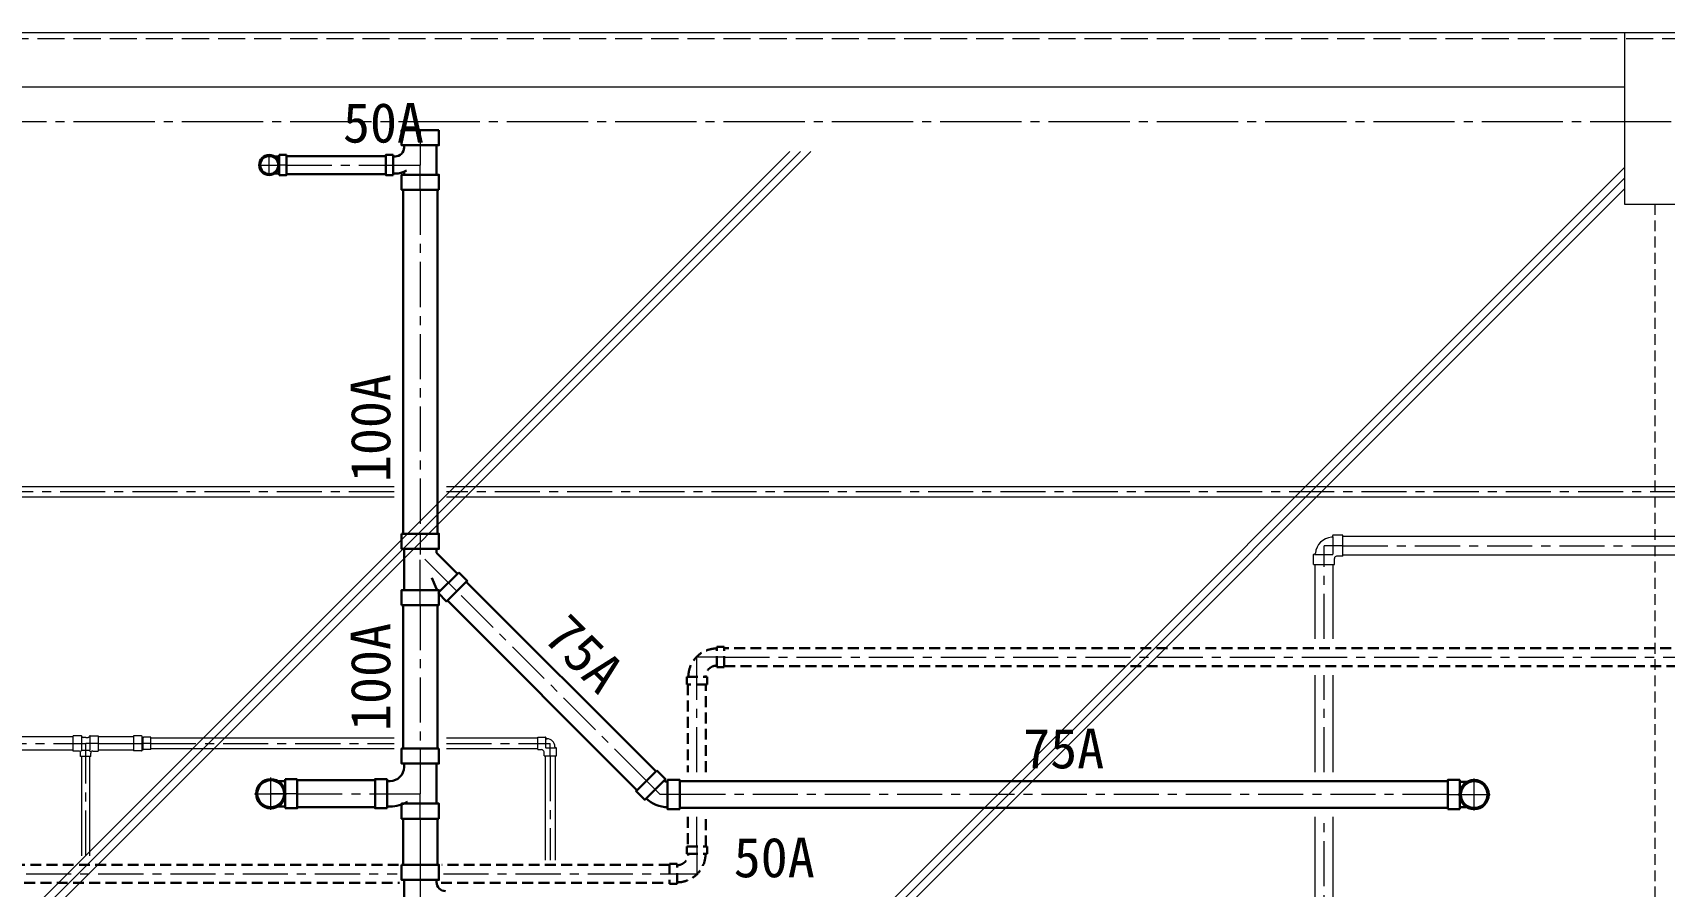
# Model space of a CAD drawing. Units: millimetres at full size. Extents: x -12803 to 120774, y -9413 to 101127.
# Drawn here: x 19182 to 24605, y 86190 to 89027 of the extents above; entities that cross this region are included whole.
import ezdxf
from ezdxf.enums import TextEntityAlignment as Align

# ---------------------------------------------------------------- set-up
doc = ezdxf.new("R2010")
doc.units = ezdxf.units.MM
doc.header["$LTSCALE"] = 30
for name, pattern in [('CHAIN1', [8, 5, -1, 1, -1]), ('CHAIN2', [12, 9, -1, 1, -1]), ('DASHED1', [1.8, 1.2, -0.6]), ('DASHED3', [4, 3, -1])]:
    doc.linetypes.add(name, pattern=pattern)
for name, color, linetype, lineweight in [('0-1_1-2', 7, 'Continuous', 15), ('0-9_1-1', 7, 'CHAIN2', 15), ('3-1_1-10', 7, 'Continuous', 15), ('9-1_配管－汚水１：硬質塩ビ管（ＤＶ）', 2, 'Continuous', 30), ('9-2_配管－給湯１２：ＨＴＬＰ（ＵＸ）', 3, 'Continuous', 20), ('9-4_配管－ガス３：ねじ込み', 3, 'Continuous', 20)]:
    doc.layers.add(name, color=color, linetype=linetype, lineweight=lineweight)
doc.styles.add('ＭＳ ゴシック', font='')
doc.styles.get('ＭＳ ゴシック').set_extended_font_data('MS Gothic')

msp = doc.modelspace()

# ---------------------------------------------------------------- linework, layer by layer
at = {"layer": '0-1_1-2'}
for p, q in [((453.23, 89027.27), (32048.23, 89027.27)), ((19023.23, 88847.27), (24473.23, 88847.27))]:
    msp.add_line(p, q, dxfattribs=at)
at = {"layer": '0-1_1-2', "linetype": 'DASHED3'}
msp.add_line((5638.23, 89007.27), (31948.23, 89007.27), dxfattribs=at)
at = {"layer": '0-1_1-2', "linetype": 'DASHED1'}
msp.add_line((24573.23, 88457.27), (24573.23, 80957.27), dxfattribs=at)
at = {"layer": '0-1_1-2'}
msp.add_lwpolyline([(24473.23, 89027.27), (24473.23, 88457.27), (25023.23, 88457.27)], dxfattribs=at)
at = {"layer": '0-9_1-1'}
msp.add_line((-3001.77, 88732.27), (42248.23, 88732.27), dxfattribs=at)
at = {"layer": '3-1_1-10'}
for p, q in [((15963.06, 82897.17), (21698.15, 88632.27)), ((15998.41, 82897.17), (21733.51, 88632.27)), ((16033.77, 82897.17), (21768.86, 88632.27)), ((16851.58, 80957.27), (24473.23, 88578.91)), ((16886.94, 80957.27), (24473.23, 88543.56)), ((16922.29, 80957.27), (24473.23, 88508.2))]:
    msp.add_line(p, q, dxfattribs=at)
at = {"layer": '9-1_配管－汚水１：硬質塩ビ管（ＤＶ）', "color": 7, "linetype": 'CHAIN1', "lineweight": 15}
for p, q in [((20470.31, 88703.27), (20470.31, 88587.27)), ((19968.23, 88551.27), (19968.23, 88623.27)), ((19932.23, 88587.27), (20004.23, 88587.27)), ((20026.23, 88587.27), (19998.23, 88587.27)), ((20026.23, 88587.27), (20355.31, 88587.27)), ((20355.31, 88587.27), (20470.31, 88587.27)), ((20470.31, 88505.27), (20470.31, 88587.27)), ((20470.31, 88505.27), (20470.31, 87361.75)), ((20470.31, 87361.75), (20470.31, 87292.75)), ((20470.31, 87124.75), (20470.31, 87292.75)), ((20591.93, 87171.13), (20470.31, 87292.75)), ((21221.91, 86541.15), (20591.93, 87171.13)), ((20470.31, 87124.75), (20470.31, 86648.02)), ((21389.82, 86861.27), (21389.82, 86952.27)), ((21480.82, 86952.27), (21389.82, 86952.27)), ((21480.82, 86952.27), (28461.75, 86952.27)), ((21389.82, 86569.68), (21389.82, 86861.27)), ((20470.31, 86648.02), (20470.31, 86498.02)), ((19973.23, 86444.62), (19973.23, 86551.42)), ((21221.91, 86541.15), (21267.87, 86495.18)), ((23973.23, 86441.78), (23973.23, 86548.58)), ((19919.83, 86498.02), (20026.63, 86498.02)), ((20061.23, 86498.02), (19973.23, 86498.02)), ((20061.23, 86498.02), (20320.31, 86498.02)), ((20320.31, 86498.02), (20470.31, 86498.02)), ((20470.31, 86415.02), (20470.31, 86498.02)), ((21332.87, 86495.18), (21267.87, 86495.18)), ((23885.23, 86495.18), (21332.87, 86495.18)), ((23885.23, 86495.18), (23973.23, 86495.18)), ((23919.83, 86495.18), (24026.63, 86495.18)), ((20470.31, 86415.02), (20470.31, 86261.77)), ((21389.82, 86323.02), (21389.82, 86420.68)), ((21389.82, 86323.02), (21389.82, 86232.02)), ((15320.23, 86232.02), (20393.31, 86232.02)), ((20470.31, 86261.77), (20470.31, 86145.77)), ((20547.31, 86232.02), (21298.82, 86232.02)), ((21298.82, 86232.02), (21389.82, 86232.02))]:
    msp.add_line(p, q, dxfattribs=at)
at = {"layer": '9-1_配管－汚水１：硬質塩ビ管（ＤＶ）'}
for p, q in [((20001.23, 88620.77), (20026.23, 88620.77)), ((20001.23, 88620.77), (20001.23, 88593.04)), ((20355.31, 88617.27), (20026.23, 88617.27)), ((20380.31, 88553.77), (20380.31, 88620.77)), ((20416.41, 88645.71), (20416.41, 88653.27)), ((20524.21, 88653.27), (20524.21, 88555.27)), ((20001.23, 88615.77), (19985.83, 88615.77)), ((20001.23, 88553.77), (20001.23, 88581.5)), ((20386.49, 88615.79), (20380.31, 88615.79)), ((20416.41, 88555.27), (20416.41, 88564.91)), ((20001.23, 88558.77), (19985.83, 88558.77)), ((20026.23, 88557.27), (20355.31, 88557.27)), ((20386.59, 88558.6), (20380.31, 88558.6)), ((20413.31, 88505.27), (20413.31, 87361.75)), ((20527.31, 87361.75), (20527.31, 88505.27)), ((20416.41, 87311.75), (20416.41, 87174.75)), ((20524.21, 87298.53), (20524.21, 87311.75)), ((20593.49, 87229.25), (20524.21, 87298.53)), ((20524.21, 87179.17), (20509.16, 87215.51)), ((20529.35, 87165.12), (20597.94, 87233.71)), ((20524.21, 87174.75), (20524.21, 87179.17)), ((20533.81, 87169.57), (20524.21, 87179.17)), ((21253.38, 86572.61), (20623.4, 87202.59)), ((20413.31, 87124.75), (20413.31, 86648.02)), ((20527.31, 86648.02), (20527.31, 87124.75)), ((20560.46, 87139.66), (21190.45, 86509.68)), ((20416.41, 86586.34), (20416.41, 86598.02)), ((20524.21, 86598.02), (20524.21, 86465.02)), ((20021.23, 86540.02), (19997.48, 86540.02)), ((20021.23, 86546.52), (20061.23, 86546.52)), ((20021.23, 86546.52), (20021.23, 86504.96)), ((20320.31, 86542.52), (20061.23, 86542.52)), ((20360.31, 86449.52), (20360.31, 86546.52)), ((20370.17, 86540.1), (20360.31, 86540.1)), ((23885.23, 86539.68), (21332.87, 86539.68)), ((23925.23, 86543.68), (23925.23, 86502.13)), ((23925.23, 86537.18), (23948.97, 86537.18)), ((20021.23, 86456.02), (19997.48, 86456.02)), ((20021.23, 86449.52), (20021.23, 86491.07)), ((20061.23, 86453.52), (20320.31, 86453.52)), ((20370.27, 86455.71), (20360.31, 86455.71)), ((20416.41, 86465.02), (20416.41, 86465.47)), ((21332.87, 86450.68), (23885.23, 86450.68)), ((23925.23, 86446.68), (23925.23, 86488.24)), ((23925.23, 86453.18), (23948.97, 86453.18)), ((20413.31, 86415.02), (20413.31, 86261.77)), ((20527.31, 86261.77), (20527.31, 86415.02)), ((23925.23, 86446.68), (23885.23, 86446.68)), ((20416.41, 86211.77), (20416.41, 86113.77)), ((20524.21, 86204.21), (20524.21, 86211.77))]:
    msp.add_line(p, q, dxfattribs=at)
at = {"layer": '9-1_配管－汚水１：硬質塩ビ管（ＤＶ）', "linetype": 'DASHED1'}
for p, q in [((21480.82, 86918.77), (21480.82, 86985.77)), ((28461.75, 86982.27), (21480.82, 86982.27)), ((21356.32, 86886.27), (21423.32, 86886.27)), ((21423.32, 86861.27), (21423.32, 86886.27)), ((21480.82, 86922.27), (28461.75, 86922.27)), ((21359.82, 86861.27), (21359.82, 86569.68)), ((21419.82, 86569.68), (21419.82, 86861.27)), ((21359.82, 86420.68), (21359.82, 86323.02)), ((21419.82, 86323.02), (21419.82, 86420.68)), ((21356.32, 86323.02), (21423.32, 86323.02)), ((20398.31, 86262.02), (15320.23, 86262.02)), ((21298.82, 86262.02), (20542.31, 86262.02)), ((21298.82, 86265.52), (21323.82, 86265.52)), ((21323.82, 86198.52), (21323.82, 86265.52)), ((15320.23, 86202.02), (20401.41, 86202.02)), ((20539.29, 86202.02), (21298.82, 86202.02))]:
    msp.add_line(p, q, dxfattribs=at)
at = {"layer": '9-1_配管－汚水１：硬質塩ビ管（ＤＶ）'}
for points in [[(20532.31, 88703.27), (20408.31, 88703.27), (20408.31, 88653.27), (20532.31, 88653.27)], [(20532.31, 88505.27), (20408.31, 88505.27), (20408.31, 88555.27), (20532.31, 88555.27)], [(20408.31, 87361.75), (20532.31, 87361.75), (20532.31, 87311.75), (20408.31, 87311.75)], [(20408.31, 87124.75), (20532.31, 87124.75), (20532.31, 87174.75), (20408.31, 87174.75)], [(20532.31, 86648.02), (20408.31, 86648.02), (20408.31, 86598.02), (20532.31, 86598.02)], [(21256.21, 86575.44), (21284.84, 86546.8), (21216.26, 86478.21), (21187.62, 86506.85)], [(21332.87, 86446.68), (21292.37, 86446.68), (21292.37, 86543.68), (21332.87, 86543.68)], [(20532.31, 86415.02), (20408.31, 86415.02), (20408.31, 86465.02), (20532.31, 86465.02)], [(20408.31, 86261.77), (20532.31, 86261.77), (20532.31, 86211.77), (20408.31, 86211.77)]]:
    msp.add_lwpolyline(points, close=True, dxfattribs=at)
for points in [[(20026.23, 88620.77), (20026.23, 88553.77), (20001.23, 88553.77)], [(20380.31, 88553.77), (20355.31, 88553.77), (20355.31, 88620.77), (20380.31, 88620.77)], [(20529.35, 87165.12), (20557.64, 87136.83), (20626.22, 87205.42), (20597.94, 87233.71)], [(20061.23, 86546.52), (20061.23, 86449.52), (20021.23, 86449.52)], [(20360.31, 86449.52), (20320.31, 86449.52), (20320.31, 86546.52), (20360.31, 86546.52)], [(23885.23, 86446.68), (23885.23, 86543.68), (23925.23, 86543.68)]]:
    msp.add_lwpolyline(points, dxfattribs=at)
at = {"layer": '9-1_配管－汚水１：硬質塩ビ管（ＤＶ）', "linetype": 'DASHED1'}
for points in [[(21480.82, 86918.77), (21455.82, 86918.77), (21455.82, 86985.77), (21480.82, 86985.77)], [(21423.32, 86861.27), (21356.32, 86861.27), (21356.32, 86886.27)], [(21356.32, 86323.02), (21356.32, 86298.02), (21423.32, 86298.02), (21423.32, 86323.02)], [(21298.82, 86265.52), (21298.82, 86198.52), (21323.82, 86198.52)]]:
    msp.add_lwpolyline(points, dxfattribs=at)
at = {"layer": '9-1_配管－汚水１：硬質塩ビ管（ＤＶ）'}
for centre, radius in [((19968.23, 88587.27), 30), ((19973.23, 86498.02), 48.5), ((19973.23, 86498.02), 44.5), ((23973.23, 86495.18), 48.5), ((23973.23, 86495.18), 44.5)]:
    msp.add_circle(centre, radius, dxfattribs=at)
for centre, radius, start, end in [((19968.23, 88587.27), 33.5, 90, 180), ((19968.23, 88587.27), 33.5, 270, 90), ((20386.49, 88645.71), 29.92, 270, 0), ((19968.23, 88587.27), 33.5, 180, 270), ((20386.59, 88633.4), 74.8, 270, 300), ((20370.17, 86586.34), 46.24, 270, 0), ((21292.87, 86555.54), 18.36, 225, 270), ((20370.27, 86571.31), 115.6, 270, 300), ((21292.87, 86555.54), 102.36, 225, 270), ((20554.13, 86204.21), 29.92, 180, 270)]:
    msp.add_arc(centre, radius, start, end, dxfattribs=at)
at = {"layer": '9-1_配管－汚水１：硬質塩ビ管（ＤＶ）', "linetype": 'DASHED1'}
for centre, radius, start, end in [((21455.82, 86886.27), 94.5, 90, 180), ((21455.82, 86886.27), 37.5, 90, 180), ((21323.82, 86298.02), 94.5, 270, 0), ((21323.82, 86298.02), 37.5, 270, 0)]:
    msp.add_arc(centre, radius, start, end, dxfattribs=at)
at = {"layer": '9-2_配管－給湯１２：ＨＴＬＰ（ＵＸ）', "color": 7, "linetype": 'CHAIN1', "lineweight": 15}
for p, q in [((23474.03, 87259.97), (23474.03, 87322.17)), ((23536.23, 87322.17), (23474.03, 87322.17)), ((23474.03, 87259.97), (23474.03, 87322.17)), ((23536.23, 87322.17), (23474.03, 87322.17)), ((23474.03, 87259.97), (23474.03, 87322.17)), ((23536.23, 87322.17), (23474.03, 87322.17)), ((23536.23, 87322.17), (25214.73, 87322.17)), ((23474.03, 87012.27), (23474.03, 87259.97)), ((23474.03, 86569.68), (23474.03, 86892.27)), ((16851.41, 86665.18), (19316.23, 86665.18)), ((19316.23, 86665.18), (19358.23, 86665.18)), ((19316.23, 86665.18), (19358.23, 86665.18)), ((19316.23, 86665.18), (19358.23, 86665.18)), ((19400.23, 86665.18), (19358.23, 86665.18)), ((19358.23, 86621.68), (19358.23, 86665.18)), ((19400.23, 86665.18), (19358.23, 86665.18)), ((19358.23, 86621.68), (19358.23, 86665.18)), ((19400.23, 86665.18), (19358.23, 86665.18)), ((19358.23, 86621.68), (19358.23, 86665.18)), ((19400.23, 86665.18), (19517.39, 86665.18)), ((19517.39, 86665.18), (19546.14, 86665.18)), ((19517.39, 86665.18), (19546.14, 86665.18)), ((19517.39, 86665.18), (19546.14, 86665.18)), ((19517.39, 86665.18), (19546.14, 86665.18)), ((19574.89, 86665.18), (19546.14, 86665.18)), ((19574.89, 86665.18), (19546.14, 86665.18)), ((19574.89, 86665.18), (19546.14, 86665.18)), ((19574.89, 86665.18), (19546.14, 86665.18)), ((19574.89, 86665.18), (20383.31, 86665.18)), ((20557.31, 86665.18), (20860.74, 86665.18)), ((20860.74, 86665.18), (20902.24, 86665.18)), ((20860.74, 86665.18), (20902.24, 86665.18)), ((20860.74, 86665.18), (20902.24, 86665.18)), ((20860.74, 86665.18), (20902.24, 86665.18)), ((20902.24, 86623.68), (20902.24, 86665.18)), ((20902.24, 86623.68), (20902.24, 86665.18)), ((20902.24, 86623.68), (20902.24, 86665.18)), ((20902.24, 86623.68), (20902.24, 86665.18)), ((19358.23, 86292.02), (19358.23, 86621.68)), ((20902.24, 86623.68), (20902.24, 86277.02)), ((23474.03, 84510.43), (23474.03, 86420.68))]:
    msp.add_line(p, q, dxfattribs=at)
at = {"layer": '9-2_配管－給湯１２：ＨＴＬＰ（ＵＸ）'}
for p, q in [((23502.34, 87355.99), (23500.74, 87352.1)), ((23503.73, 87353.19), (23503.73, 87294.46)), ((25203.23, 87352.42), (23536.23, 87352.42)), ((23439.28, 87259.97), (23439.28, 87292.46)), ((23440.2, 87293.85), (23444.09, 87295.46)), ((23442.11, 87292.46), (23501.73, 87292.46)), ((23508.78, 87259.97), (23508.78, 87280.22)), ((23536.23, 87287.42), (23515.98, 87287.42)), ((23536.23, 87291.92), (25215.05, 87291.92)), ((23439.28, 87259.97), (23508.78, 87259.97)), ((23443.78, 87259.97), (23443.78, 87012.27)), ((23504.28, 87012.27), (23504.28, 87259.97)), ((23443.78, 86892.27), (23443.78, 86569.68)), ((23504.28, 86569.68), (23504.28, 86892.27)), ((19316.23, 86686.53), (16851.41, 86686.53)), ((19343.74, 86690.48), (19316.23, 86690.48)), ((19316.23, 86639.88), (19316.23, 86690.48)), ((19344.76, 86688.21), (19344.76, 86643.88)), ((19347.07, 86686.58), (19345.5, 86689.45)), ((19358.23, 86685.03), (19349.7, 86685.03)), ((19358.23, 86685.03), (19366.75, 86685.03)), ((19369.38, 86686.58), (19370.96, 86689.45)), ((19371.69, 86688.21), (19371.69, 86643.88)), ((19372.71, 86690.48), (19400.23, 86690.48)), ((19400.23, 86690.48), (19400.23, 86639.88)), ((19517.39, 86686.53), (19400.23, 86686.53)), ((19517.39, 86690.18), (19517.39, 86640.18)), ((19543.81, 86690.18), (19517.39, 86690.18)), ((19545.15, 86688.06), (19545.15, 86642.3)), ((19546.66, 86688.22), (19546.42, 86688.66)), ((19548.38, 86684.99), (19548.38, 86645.37)), ((20383.31, 86682.18), (19574.89, 86682.18)), ((20860.74, 86682.18), (20557.31, 86682.18)), ((20860.74, 86685.88), (20885.86, 86685.88)), ((20860.74, 86644.48), (20860.74, 86685.88)), ((20886.62, 86685.67), (20886.62, 86651.56)), ((20887.17, 86685.11), (20889.17, 86681.51)), ((20890.92, 86680.48), (20891.54, 86680.48)), ((16851.41, 86643.83), (19316.23, 86643.83)), ((19334.68, 86639.88), (19316.23, 86639.88)), ((19341.58, 86621.68), (19341.58, 86632.98)), ((19374.88, 86621.68), (19341.58, 86621.68)), ((19348.17, 86642.78), (19342.14, 86639.34)), ((19344.63, 86621.68), (19344.63, 86292.02)), ((19348.17, 86642.78), (19368.28, 86642.78)), ((19368.28, 86642.78), (19374.31, 86639.34)), ((19371.83, 86292.02), (19371.83, 86621.68)), ((19374.88, 86621.68), (19374.88, 86632.98)), ((19381.78, 86639.88), (19400.23, 86639.88)), ((19400.23, 86643.83), (19517.39, 86643.83)), ((19543.81, 86640.18), (19517.39, 86640.18)), ((19546.66, 86642.14), (19546.42, 86641.7)), ((19574.89, 86644.68), (19550.73, 86644.68)), ((19574.89, 86644.68), (19551.02, 86644.68)), ((19574.89, 86648.18), (20383.31, 86648.18)), ((20557.31, 86648.18), (20860.74, 86648.18)), ((20860.74, 86644.48), (20873.74, 86644.48)), ((20881.54, 86623.68), (20881.54, 86636.68)), ((20881.54, 86623.68), (20922.94, 86623.68)), ((20885.24, 86623.68), (20885.24, 86277.02)), ((20922.73, 86649.56), (20888.62, 86649.56)), ((20917.54, 86653.86), (20917.54, 86654.48)), ((20922.17, 86650.11), (20918.57, 86652.11)), ((20919.24, 86277.02), (20919.24, 86623.68)), ((20922.94, 86623.68), (20922.94, 86648.8)), ((23443.78, 86420.68), (23443.78, 84510.43)), ((23504.28, 84510.43), (23504.28, 86420.68))]:
    msp.add_line(p, q, dxfattribs=at)
for points in [[(23536.23, 87287.42), (23536.23, 87356.92), (23503.73, 87356.92)], [(19574.89, 86644.68), (19574.89, 86685.68), (19551.02, 86685.68)]]:
    msp.add_lwpolyline(points, dxfattribs=at)
for centre, radius, start, end in [((23505.2, 87291), 60.2, 96.01315, 173.98685), ((23498.89, 87352.87), 2, 270, 337.54845), ((23503.73, 87355.42), 1.5, 90, 157.54845), ((23440.78, 87292.46), 1.5, 112.45155, 180), ((23443.33, 87297.3), 2, 292.45155, 0), ((23501.73, 87294.46), 2, 270, 0), ((23515.98, 87280.22), 7.2, 90, 180), ((19343.74, 86688.48), 2, 28.83097, 90), ((19349.7, 86688.03), 3, 208.83097, 270), ((19366.75, 86688.03), 3, 270, 331.16903), ((19372.71, 86688.48), 2, 90, 151.16903), ((19543.81, 86687.18), 3, 29.47594, 90), ((19551.02, 86690.68), 5, 209.47594, 270), ((20885.86, 86684.38), 1.5, 29.0546, 90), ((20890.92, 86682.48), 2, 209.0546, 270), ((20891.54, 86654.48), 26, 0, 90), ((19334.68, 86632.98), 6.9, 0, 90), ((19381.78, 86632.98), 6.9, 90, 180), ((19543.81, 86643.18), 3, 270, 330.52406), ((19551.02, 86639.68), 5, 90, 150.52406), ((20873.74, 86636.68), 7.8, 0, 90), ((20888.62, 86651.56), 2, 180, 270), ((20919.54, 86653.86), 2, 180, 240.9454), ((20921.44, 86648.8), 1.5, 0, 60.9454)]:
    msp.add_arc(centre, radius, start, end, dxfattribs=at)
at = {"layer": '9-4_配管－ガス３：ねじ込み'}
for p, q in [((20383.31, 87518.27), (17712.23, 87518.27)), ((17712.23, 87484.27), (20383.31, 87484.27)), ((25188.23, 87518.27), (20557.31, 87518.27)), ((20557.31, 87484.27), (25188.23, 87484.27))]:
    msp.add_line(p, q, dxfattribs=at)
at = {"layer": '9-4_配管－ガス３：ねじ込み', "color": 7, "linetype": 'CHAIN1', "lineweight": 15}
for p, q in [((20383.31, 87501.27), (17712.23, 87501.27)), ((25188.23, 87501.27), (20557.31, 87501.27))]:
    msp.add_line(p, q, dxfattribs=at)

# ---------------------------------------------------------------- texts
at = {"layer": '9-1_配管－汚水１：硬質塩ビ管（ＤＶ）', "color": 7, "style": 'ＭＳ ゴシック'}
for s, p in [('50A', (20213.27, 88622.27)), ('75A', (22474.05, 86542.68)), ('50A', (21512.02, 86180.77))]:
    msp.add_text(s, height=132, dxfattribs=at).set_placement(p, align=Align.BOTTOM_LEFT)
for s, rotation, p in [('100A', 90, (20410.31, 87533.51)), ('100A', 90, (20410.31, 86706.38)), ('75A', 315, (20845.05, 86985.18))]:
    msp.add_text(s, height=132, rotation=rotation, dxfattribs=at).set_placement(p, align=Align.BOTTOM_LEFT)

doc.saveas('drawing.dxf')
